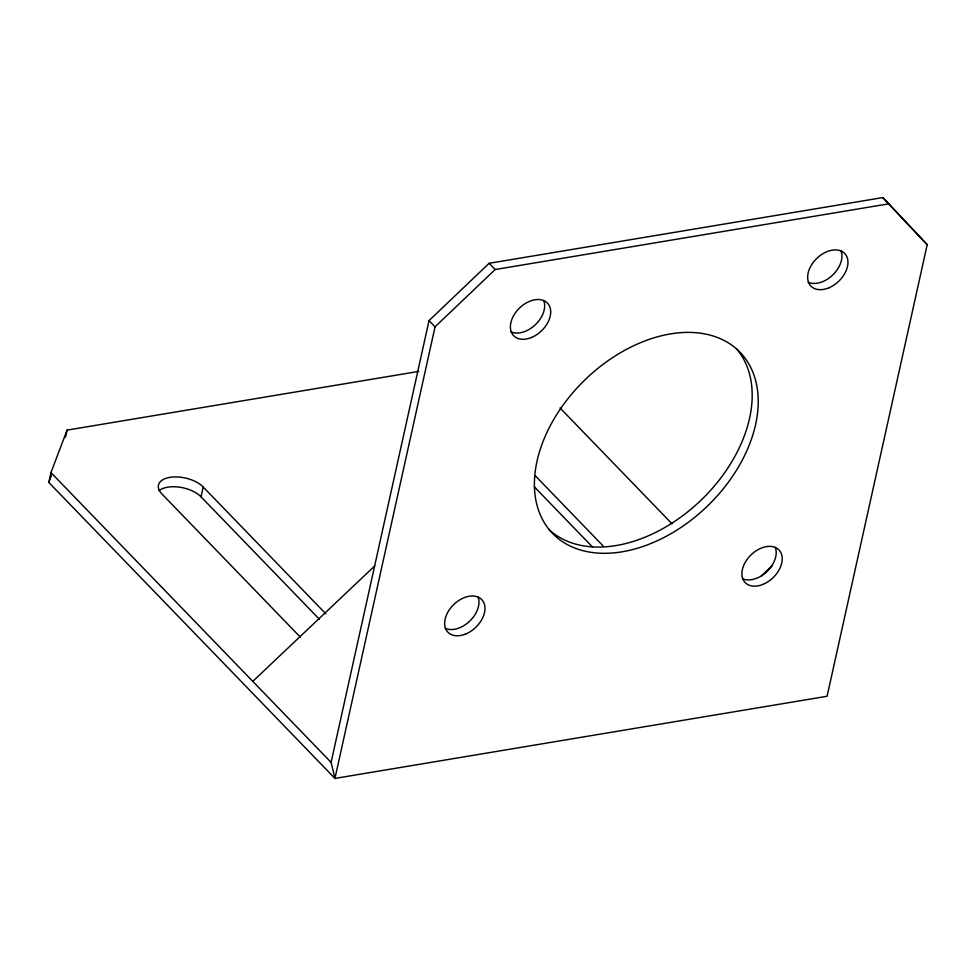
<?xml version="1.0" encoding="UTF-8"?>
<svg xmlns="http://www.w3.org/2000/svg" width="976" height="976" viewBox="0 0 976 976"><rect width="100%" height="100%" fill="white"/><g stroke="black" fill="none" stroke-linecap="round" stroke-linejoin="round"><path stroke-width="1.46" d="M888.868 203.813L495.149 269.535L435.052 326.838L334.939 778.421L331.096 762.378L429.037 320.604L489.122 263.3L882.841 197.579L927.2 244.683L827.087 696.266L334.939 778.421L48.8 482.425L50.972 472.604L67.063 430.123L418.692 371.417M65.502 437.126L67.063 430.123M319.396 619.26L201.032 496.821L203.203 487A24.656 12.737 12.5 0 0 169.885 477.362A24.656 12.737 12.5 0 0 161.87 493.905L300.315 637.121M48.8 482.425L51.484 475.349M252.784 681.37L374.625 566.031M761.426 575.913L772.406 565.531M927.2 244.683L882.841 197.579M489.122 263.3L495.149 269.535M560.029 407.944L672.025 523.795M429.037 320.604L435.052 326.838M535.482 475.971L603.119 545.938M534.36 486.878L592.493 547.011M203.203 487L325.801 613.819M50.972 472.604L331.096 762.378M159.076 490.66A24.656 12.737 12.5 0 1 201.032 496.821M736.526 348.786A130.357 87.95 -44 0 1 701.219 500.017A130.357 87.95 -44 0 1 548.988 529.578M775.273 547.365A23.485 15.848 -44 0 1 766.892 571.582A23.485 15.848 -44 0 1 742.431 578.67M543.742 300.51A23.485 15.848 -44 0 1 535.36 324.727A23.485 15.848 -44 0 1 510.899 331.816M840.995 250.881A23.485 15.848 -44 0 1 832.613 275.11A23.485 15.848 -44 0 1 808.165 282.198M478.02 596.983A23.485 15.848 -44 0 1 469.627 621.212A23.485 15.848 -44 0 1 445.178 628.3M651.248 543.364A130.357 87.95 -44 0 0 740.638 352.885A130.357 87.95 -44 0 0 547.024 432.246A130.357 87.95 -44 0 0 651.248 543.364M828.685 287.896A23.485 15.848 -44 0 0 844.789 253.577A23.485 15.848 -44 0 0 809.909 267.875A23.485 15.848 -44 0 0 828.685 287.896M531.432 337.513A23.485 15.848 -44 0 0 547.536 303.194A23.485 15.848 -44 0 0 512.656 317.493A23.485 15.848 -44 0 0 531.432 337.513M465.698 633.997A23.485 15.848 -44 0 0 481.815 599.679A23.485 15.848 -44 0 0 446.923 613.977A23.485 15.848 -44 0 0 465.698 633.997M762.964 584.38A23.485 15.848 -44 0 0 779.068 550.049A23.485 15.848 -44 0 0 744.176 564.348A23.485 15.848 -44 0 0 762.964 584.38"/></g></svg>
